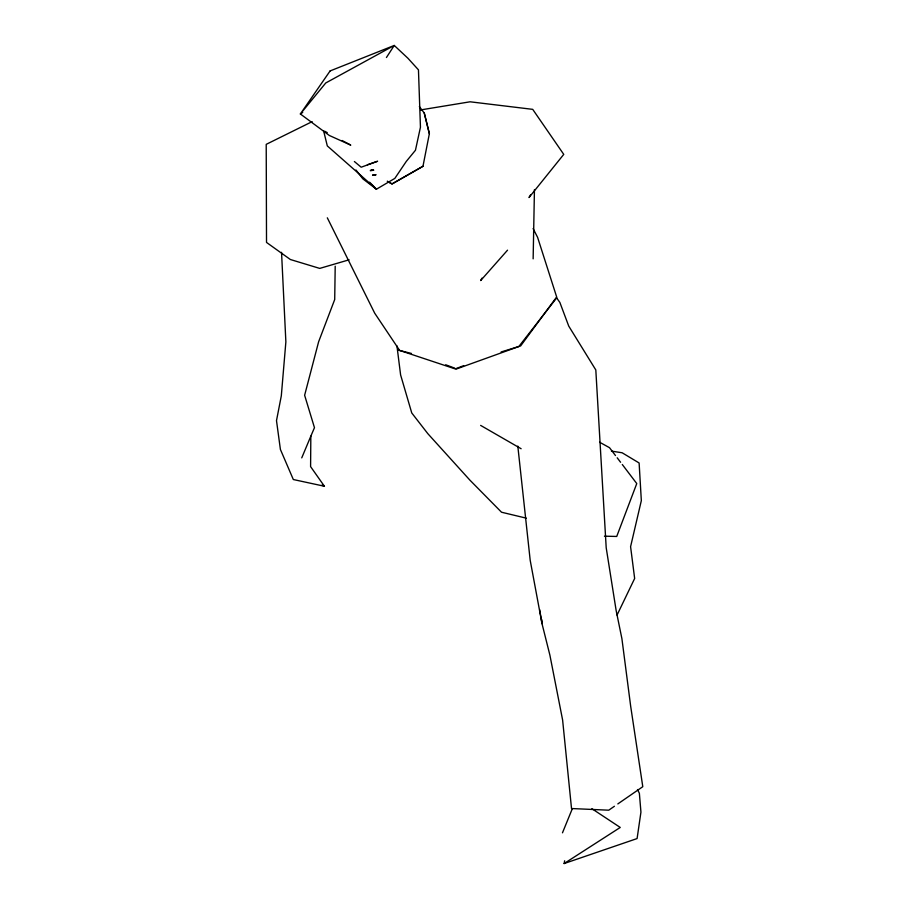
<?xml version="1.0" encoding="UTF-8"?>
<svg xmlns="http://www.w3.org/2000/svg" width="909" height="909" viewBox="0 0 909 909"><rect width="100%" height="100%" fill="white"/><g stroke="black" fill="none" stroke-linecap="round" stroke-linejoin="round"><path stroke-width="1.36" d="M335.205 266.223L334.705 299.538L318.627 341.75L304.629 395.267L314.469 427.673L310.833 436.172L310.594 466.624L324.411 486.247L293.323 479.532L280.404 449.455L276.495 420.628L281.313 395.835L285.869 341.886L281.54 252.316M533.14 258.849L534.447 189.549M637.482 789.546L639.368 793.262L640.936 812.123L637.095 838.564L564.125 863.55L564.648 860.778M423.003 166.267L392.029 183.902L387.268 181.255L392.04 183.97L422.969 166.279L429.378 133.634L424.264 113.057L419.344 106.58M371.52 170.222L373.61 170.176L370.474 170.233M373.769 174.846L375.849 174.801L372.724 174.869M562.478 832.814L572.329 808.68M301.743 457.875L310.833 436.172M617.041 615.086L634.652 578.476L630.585 546.684L641.334 500.632L639.118 462.976L622.142 452.773L611.416 451.103M482.009 278.12L480.668 280.563L507.529 250.168M530.515 194.958L529.015 197.548L563.75 154.382L532.719 109.353L470.101 101.797L420.64 109.921M386.439 57.506L394.245 45.45L407.959 58.29L418.458 69.857L420.447 127.226L415.447 150.269L406.266 161.438L394.836 178.403L376.451 189.186L362.873 178.88L355.953 169.972M556.308 297.448L520.618 345.943L501.12 351.976M614.416 806.272L608.746 810.192L571.522 808.533L562.614 720.019L549.9 655.173L542.014 623.676L530.197 560.319L517.812 446.103M617.825 803.92L642.788 786.694L630.676 706.259L621.904 638.663L616.143 610.496L606.201 547.786L595.815 369.963L568.739 326.092L559.864 302.436L557.024 298.436M302.708 112.421L300.356 113.966L329.365 135.498L350.772 145.122L342.114 140.509M564.125 863.55L620.245 827.451L591.861 808.68M312.162 121.636L266.212 144.349L266.519 242.43L290.38 259.519L319.729 268.405L349.113 259.804M455.977 368.622L463.704 365.657M367.418 164.745L377.61 161.245L361.18 167.211L354.385 161.529M370.327 170.756L373.61 170.176M372.565 175.38L375.849 174.801M604.451 536.185L616.722 536.458L636.766 483.565L622.29 464.51M526.311 518.164L501.529 512.221L469.862 480.1L427.809 433.65L411.754 412.959L400.608 374.94L396.938 345.863M397.778 349.988L411.47 353.465M445.683 364.77L454.693 368.134M321.979 485.156L324.411 486.247M324.797 131.294L327.274 132.612M599.633 442.24L609.519 447.694L615.484 455.545M480.634 425.401L521.13 448.739M369.565 182.186L376.451 189.186L327.308 145.917L323.559 130.635M617.188 457.784L620.586 462.272M533.094 228.557L537.583 237.306L556.887 297.641L518.823 346.545L455.954 369.156L399.63 350.431L374.724 313.219L327.308 217.819M424.264 113.057L429.366 133.828M539.639 609.575L542.014 623.676L541.73 619.472M330.103 70.936L300.356 113.966L325.752 82.969L394.245 45.45L330.103 70.936"/></g></svg>
